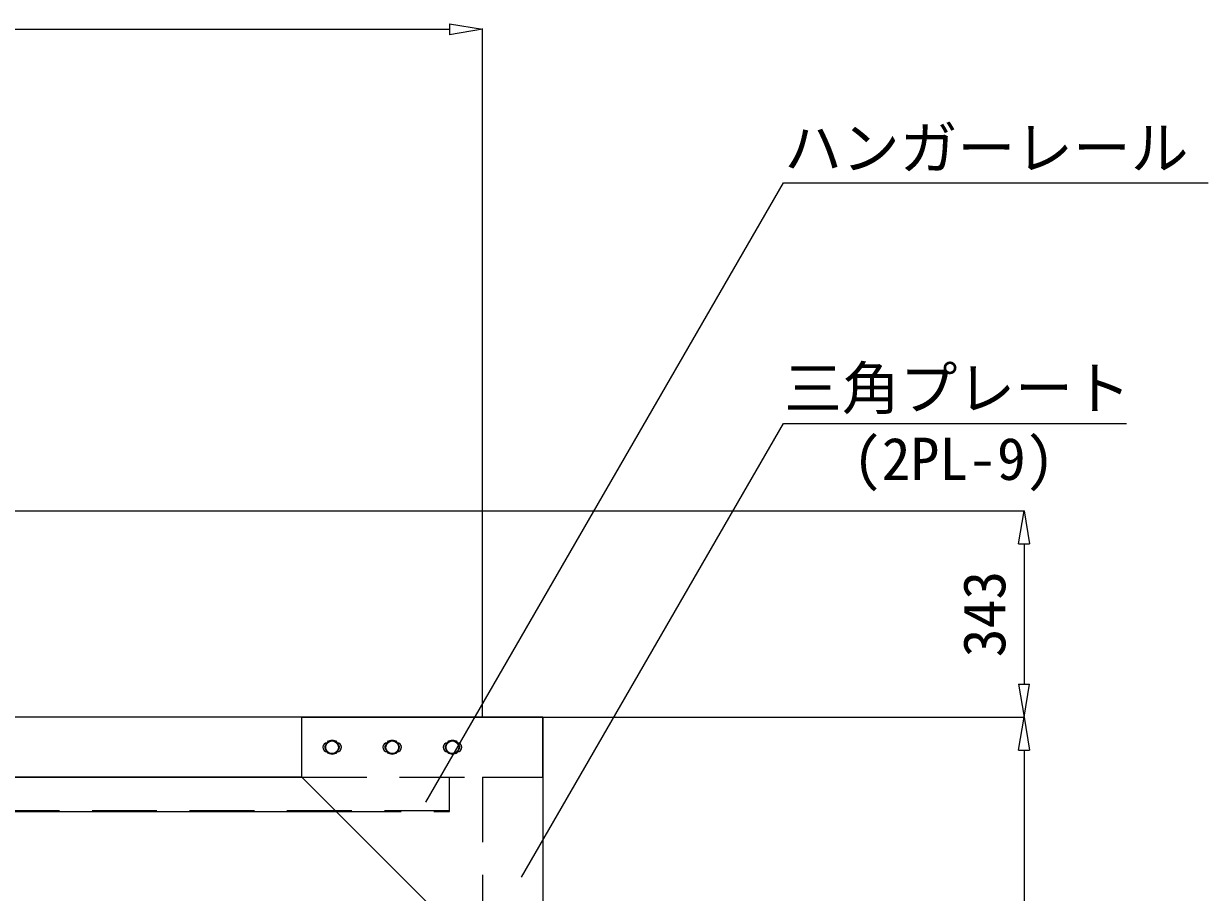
# Model space of a CAD drawing. Units: millimetres, scale not verified. Extents: x -10062 to 10062, y -16938 to 16938.
# Drawn here: x -75 to 1894, y 10433 to 11877 of the extents above; entities that cross this region are included whole.
import ezdxf
from ezdxf.enums import TextEntityAlignment as Align

# ---------------------------------------------------------------- set-up
doc = ezdxf.new("R2010")
doc.units = ezdxf.units.MM
doc.header["$LTSCALE"] = 90
doc.linetypes.add('DASHED1', pattern=[1.8, 1.2, -0.6])
for name, color, linetype, lineweight in [('0-6_ﾎﾞﾙﾄ類', 134, 'Continuous', 18), ('0-C_寸法', 134, 'Continuous', 18), ('1-A_標準柱', 134, 'Continuous', 18), ('1-B_文字', 134, 'Continuous', 18), ('2-1_連結用梁36', 134, 'Continuous', 18)]:
    doc.layers.add(name, color=color, linetype=linetype, lineweight=lineweight)
doc.styles.add('ＭＳ ゴシック', font='')
doc.styles.get('ＭＳ ゴシック').set_extended_font_data('MS Gothic')

msp = doc.modelspace()

# ---------------------------------------------------------------- linework, layer by layer
at = {"layer": '0-6_ﾎﾞﾙﾄ類'}
for points in [[(443.56, 10685), (449.62, 10674.5), (443.56, 10664), (431.44, 10664), (425.38, 10674.5), (431.44, 10685)], [(543.56, 10685), (549.62, 10674.5), (543.56, 10664), (531.44, 10664), (525.38, 10674.5), (531.44, 10685)], [(643.56, 10685), (649.62, 10674.5), (643.56, 10664), (631.44, 10664), (625.37, 10674.5), (631.44, 10685)]]:
    msp.add_lwpolyline(points, close=True, dxfattribs=at)
for centre in [(437.5, 10674.5), (537.5, 10674.5), (637.5, 10674.5)]:
    msp.add_circle(centre, 10.5, dxfattribs=at)
for centre, radius, start, end in [((437.5, 10674.5), 11.35, 127.685, 172.315), ((437.5, 10674.5), 11.35, 187.685, 232.315), ((437.5, 10674.5), 11, 132.659, 167.341), ((437.5, 10674.5), 11, 192.659, 227.341), ((437.5, 10674.5), 11.35, 67.685, 112.315), ((437.5, 10674.5), 11, 72.659, 107.341), ((437.5, 10674.5), 11.35, 7.685, 52.315), ((437.5, 10674.5), 11.35, 307.685, 352.315), ((437.5, 10674.5), 11, 12.659, 47.341), ((437.5, 10674.5), 11, 312.659, 347.341), ((537.5, 10674.5), 11.35, 127.685, 172.315), ((537.5, 10674.5), 11.35, 187.685, 232.315), ((537.5, 10674.5), 11, 132.659, 167.341), ((537.5, 10674.5), 11, 192.659, 227.341), ((537.5, 10674.5), 11.35, 67.685, 112.315), ((537.5, 10674.5), 11, 72.659, 107.341), ((537.5, 10674.5), 11.35, 7.685, 52.315), ((537.5, 10674.5), 11.35, 307.685, 352.315), ((537.5, 10674.5), 11, 12.659, 47.341), ((537.5, 10674.5), 11, 312.659, 347.341), ((637.5, 10674.5), 11.35, 127.685, 172.315), ((637.5, 10674.5), 11.35, 187.685, 232.315), ((637.5, 10674.5), 11, 132.659, 167.341), ((637.5, 10674.5), 11, 192.659, 227.341), ((637.5, 10674.5), 11.35, 67.685, 112.315), ((637.5, 10674.5), 11, 72.659, 107.341), ((637.5, 10674.5), 11.35, 7.685, 52.315), ((637.5, 10674.5), 11.35, 307.685, 352.315), ((637.5, 10674.5), 11, 12.659, 47.341), ((637.5, 10674.5), 11, 312.659, 347.341), ((437.5, 10674.5), 11.35, 247.685, 292.315), ((437.5, 10674.5), 11, 252.659, 287.341), ((537.5, 10674.5), 11.35, 247.685, 292.315), ((537.5, 10674.5), 11, 252.659, 287.341), ((637.5, 10674.5), 11.35, 247.685, 292.315), ((637.5, 10674.5), 11, 252.659, 287.341)]:
    msp.add_arc(centre, radius, start, end, dxfattribs=at)
at = {"layer": '0-C_寸法'}
for p, q in [((632.5, 11876.67), (687.5, 11867.5)), ((632.5, 11876.67), (632.5, 11858.34)), ((-7357.5, 11867.5), (632.5, 11867.5)), ((687.5, 11867.5), (632.5, 11858.34)), ((687.5, 10725.5), (687.5, 11868.5)), ((-2905.5, 11067.5), (1588.5, 11067.5)), ((1578.33, 11012.5), (1587.5, 11067.5)), ((1587.5, 11067.5), (1596.66, 11012.5)), ((1578.33, 11012.5), (1596.66, 11012.5)), ((1587.5, 11012.5), (1587.5, 10779.5)), ((1578.33, 10779.5), (1587.5, 10724.5)), ((1578.33, 10779.5), (1596.66, 10779.5)), ((1587.5, 10724.5), (1596.66, 10779.5)), ((788.5, 10724.5), (1588.5, 10724.5)), ((788.5, 10724.5), (1588.5, 10724.5)), ((1578.33, 10669.5), (1587.5, 10724.5)), ((1587.5, 10724.5), (1596.66, 10669.5)), ((1578.33, 10669.5), (1596.66, 10669.5)), ((1587.5, 10669.5), (1587.5, 6279.5))]:
    msp.add_line(p, q, dxfattribs=at)
at = {"layer": '1-A_標準柱', "linetype": 'DASHED1'}
for q in [(687.5, 10324.5), (787.5, 10624.5)]:
    msp.add_line((687.5, 10624.5), q, dxfattribs=at)
at = {"layer": '1-A_標準柱'}
msp.add_lwpolyline([(387.5, 10724.5), (787.5, 10724.5), (787.5, 10324.5), (687.5, 10324.5), (387.5, 10624.5)], close=True, dxfattribs=at)
for centre, start, end in [((429.5, 10674.5), 90.3581, 269.6419), ((445.5, 10674.5), 270.35428, 89.63808), ((529.5, 10674.5), 90.3581, 269.6419), ((545.5, 10674.5), 270.3581, 89.6419), ((629.5, 10674.5), 90.3581, 269.6419), ((645.5, 10674.5), 270.3581, 89.6419)]:
    msp.add_arc(centre, 7.5, start, end, dxfattribs=at)
at = {"layer": '1-B_文字'}
for p, q in [((1187.86, 11612.5), (1893.79, 11612.5)), ((1187.86, 11212.5), (1757.96, 11212.5))]:
    msp.add_line(p, q, dxfattribs=at)
for points in [[(593.28, 10583.29), (1187.5, 11612.5), (1187.86, 11612.5)], [(752.31, 10458.73), (1187.5, 11212.5), (1187.86, 11212.5)]]:
    msp.add_lwpolyline(points, dxfattribs=at)
at = {"layer": '2-1_連結用梁36', "linetype": 'DASHED1'}
for p, q in [((387.5, 10624.5), (787.5, 10624.5)), ((632.5, 10567.5), (632.5, 10624.5)), ((632.5, 10569.1), (-2912.5, 10569.1)), ((444.5, 10567.5), (632.5, 10567.5))]:
    msp.add_line(p, q, dxfattribs=at)
at = {"layer": '2-1_連結用梁36'}
for points in [[(-2906.5, 10724.5), (-2906.5, 10624.5), (387.5, 10624.5)], [(787.5, 10624.5), (787.5, 10724.5), (-2892.2, 10724.5)], [(387.5, 10624.5), (-2912.5, 10624.5), (-2912.5, 10567.5), (444.5, 10567.5)]]:
    msp.add_lwpolyline(points, dxfattribs=at)

# ---------------------------------------------------------------- texts
at = {"layer": '0-C_寸法', "style": 'ＭＳ ゴシック'}
msp.add_text('343', height=70.38, rotation=90, dxfattribs=at).set_placement((1577.6, 10824), align=Align.BOTTOM_LEFT)
at = {"layer": '1-B_文字', "style": 'ＭＳ ゴシック'}
for s, p in [('ハンガーレール', (1188.86, 11613.94)), ('三角プレート', (1188.86, 11214.8)), ('(2PL-9)', (1303.12, 11097.4))]:
    msp.add_text(s, height=70.38, dxfattribs=at).set_placement(p, align=Align.BOTTOM_LEFT)

doc.saveas('drawing.dxf')
